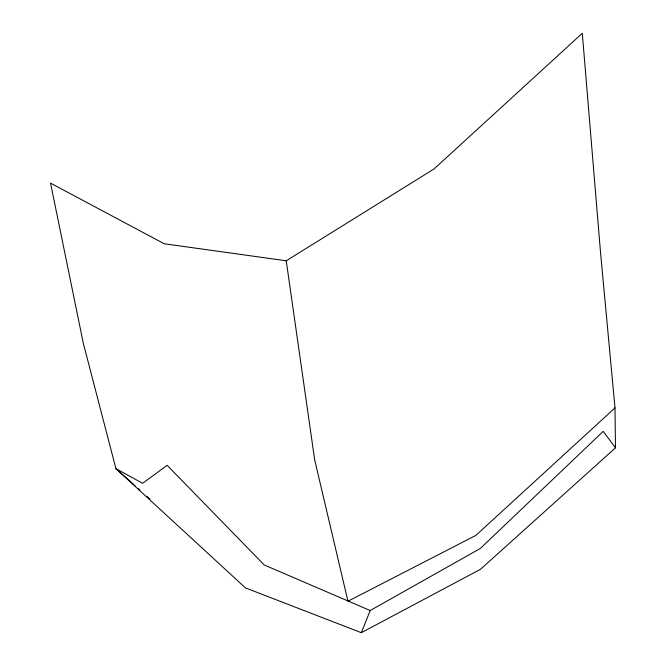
<?xml version="1.0" encoding="UTF-8"?>
<svg xmlns="http://www.w3.org/2000/svg" width="666" height="666" viewBox="0 0 666 666"><rect width="100%" height="100%" fill="white"/><g stroke="black" fill="none" stroke-linecap="round" stroke-linejoin="round"><path stroke-width="1" d="M361.313 632.7L370.196 610.539L480.319 548.468L603.238 431.343L615.467 447.835L480.536 569.264L361.313 632.7L245.429 587.887L115.934 468.673L83.342 343.381L50.533 183.117L164.161 243.739L286.238 260.789L434.032 168.964L582.292 33.3L600.541 252.614L615.001 407.9L615.467 447.835M615.001 407.9L475.882 535.389L347.96 601.232L314.652 459.723L286.238 260.789M370.196 610.539L264.227 564.968L167.141 465.301L142.674 483.291L115.934 468.673L135.206 485.905M138.295 488.669L139.835 490.043M146.77 496.253L149.858 499.009"/></g></svg>
